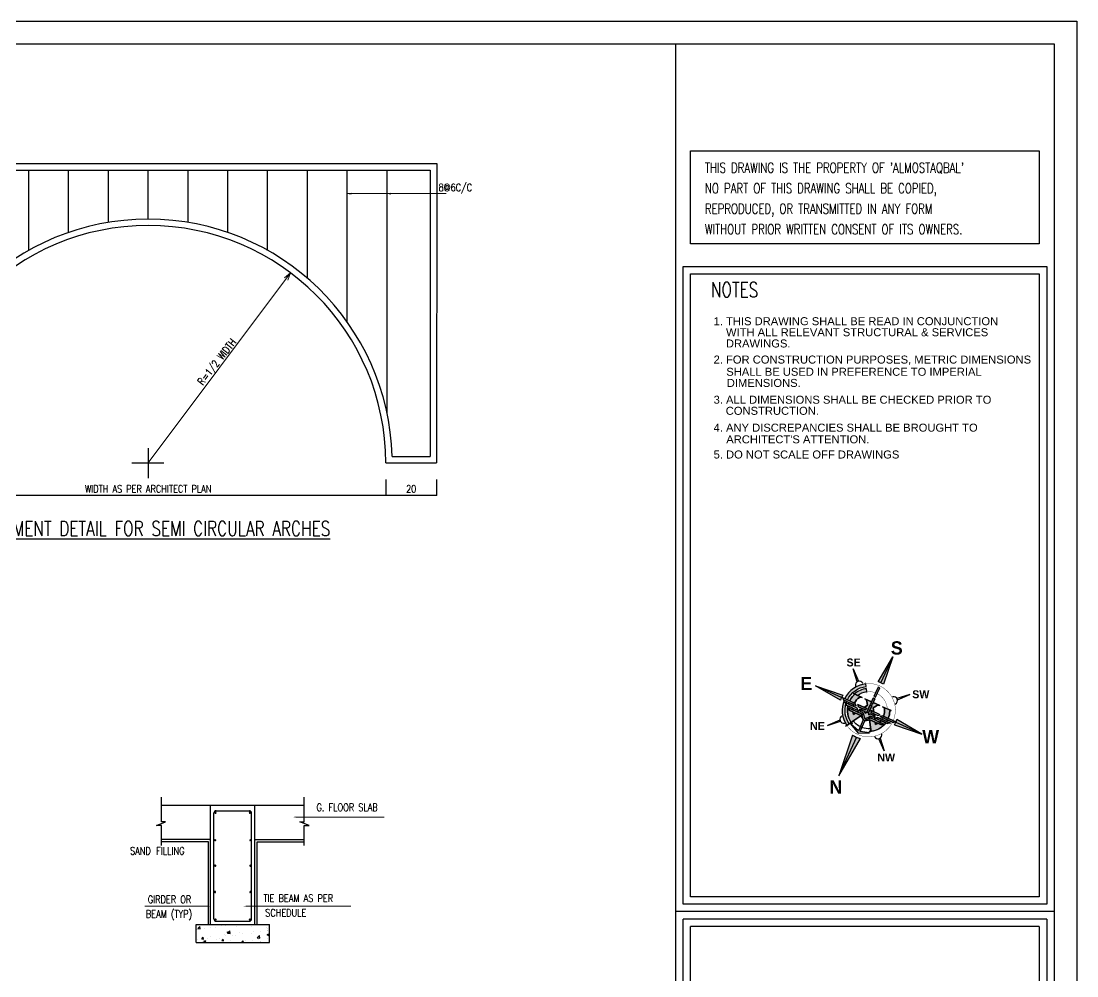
# Model space of a CAD drawing. Header units: metres. Extents: x 503482 to 1007323, y 2781056 to 5562345.
# Drawn here: x 503562.06 to 503580.23, y 2781096.44 to 2781112.87 of the extents above; entities that cross this region are included whole.
import ezdxf
from ezdxf.enums import TextEntityAlignment as Align

# ---------------------------------------------------------------- set-up
doc = ezdxf.new("R2010")
doc.units = ezdxf.units.M
doc.header["$LTSCALE"] = 10
doc.header["$MEASUREMENT"] = 0
doc.header["$PDMODE"] = 3
doc.linetypes.add('HIDDEN', pattern=[0.375, 0.25, -0.125])
doc.layers.get('0').update_dxf_attribs({"linetype": 'CONTINUOUS'})
doc.layers.get('DEFPOINTS').update_dxf_attribs({"linetype": 'CONTINUOUS'})
for name, color, linetype, lineweight in [('01_WALLS', 7, 'CONTINUOUS', 25), ('TEXT', 254, 'CONTINUOUS', 13), ('WALL', 7, 'CONTINUOUS', 30)]:
    doc.layers.add(name, color=color, linetype=linetype, lineweight=lineweight)
for name, color, linetype in [('M.TITLE BLOCK', 7, 'CONTINUOUS'), ('NEW', 4, 'CONTINUOUS'), ('steel', 6, 'CONTINUOUS'), ('WALL1', 4, 'CONTINUOUS')]:
    doc.layers.add(name, color=color, linetype=linetype)
doc.styles.add('4', font='romab___.ttf')
doc.styles.add('MIC', font='romant.shx', dxfattribs={"width": 0.75})
doc.styles.add('ROMANS', font='ROMANS.SHX', dxfattribs={"width": 0.8, "height": 0.25})
doc.styles.add('ROMANT', font='ROMANT.SHX', dxfattribs={"width": 0.85})
doc.styles.add('SANSSERIFBOLD', font='sanss___.ttf', dxfattribs={"height": 18})
doc.styles.get("Standard").update_dxf_attribs({"font": 'txt.shx', "height": 8})

# ---------------------------------------------------------------- blocks, each defined once
blk = doc.blocks.new('eee')
at = {"color": 1}
for p, q in [((-697.544, -186.762), (-697.544, -187.337)), ((-697.857, -187.047), (-697.246, -187.047)), ((-696.618, -195.966), (-696.618, -195.966)), ((-696.599, -195.971), (-696.599, -195.971)), ((-696.596, -195.952), (-696.555, -195.909)), ((-696.596, -195.952), (-696.549, -195.959)), ((-696.549, -195.959), (-696.555, -195.909)), ((-696.479, -195.881), (-696.479, -195.881)), ((-696.466, -195.953), (-696.466, -195.953)), ((-696.43, -195.88), (-696.43, -195.88)), ((-696.349, -195.932), (-696.349, -195.932)), ((-696.264, -195.927), (-696.264, -195.927)), ((-696.145, -195.892), (-696.145, -195.892)), ((-696.072, -195.892), (-696.072, -195.892)), ((-695.928, -195.882), (-695.928, -195.882)), ((-695.861, -195.904), (-695.861, -195.904)), ((-695.577, -195.916), (-695.577, -195.916)), ((-695.293, -195.928), (-695.293, -195.928)), ((-695.26, -195.958), (-695.26, -195.958)), ((-696.624, -196.143), (-696.624, -196.143)), ((-696.606, -196.163), (-696.606, -196.163)), ((-696.533, -196.152), (-696.533, -196.152)), ((-696.522, -196.148), (-696.496, -196.118)), ((-696.522, -196.148), (-696.49, -196.151)), ((-696.49, -196.151), (-696.496, -196.118)), ((-696.404, -196.137), (-696.404, -196.137)), ((-696.355, -196.109), (-696.355, -196.109)), ((-696.249, -196.164), (-696.249, -196.164)), ((-696.191, -196.146), (-696.191, -196.146)), ((-696.14, -196.182), (-696.114, -196.151)), ((-696.108, -196.185), (-696.114, -196.151)), ((-696.079, -196.069), (-696.079, -196.069)), ((-696.068, -196.092), (-696.068, -196.092)), ((-696.033, -196.021), (-695.996, -196.007)), ((-696.033, -196.021), (-696.007, -196.039)), ((-696.028, -196.04), (-695.987, -195.997)), ((-696.028, -196.04), (-695.981, -196.047)), ((-696.007, -196.039), (-695.996, -196.007)), ((-695.981, -196.047), (-695.987, -195.997)), ((-695.965, -196.176), (-695.965, -196.176)), ((-695.934, -196.075), (-695.934, -196.075)), ((-695.88, -196.093), (-695.88, -196.093)), ((-695.805, -196.032), (-695.805, -196.032)), ((-695.733, -196.048), (-695.733, -196.048)), ((-695.57, -196.039), (-695.57, -196.039)), ((-695.543, -196.175), (-695.543, -196.175)), ((-695.536, -195.998), (-695.536, -195.998)), ((-695.46, -196.128), (-695.418, -196.085)), ((-695.46, -196.128), (-695.412, -196.135)), ((-695.442, -196.156), (-695.442, -196.156)), ((-695.412, -196.135), (-695.418, -196.085)), ((-695.396, -196.004), (-695.396, -196.004)), ((-695.268, -196.064), (-695.231, -196.049)), ((-695.268, -196.064), (-695.241, -196.082)), ((-695.266, -196.135), (-695.266, -196.135)), ((-695.263, -195.987), (-695.263, -195.987)), ((-695.259, -195.986), (-695.259, -195.986)), ((-695.241, -196.082), (-695.231, -196.049)), ((-696.501, -196.199), (-696.501, -196.199)), ((-696.481, -196.193), (-696.443, -196.179)), ((-696.481, -196.193), (-696.454, -196.211)), ((-696.454, -196.211), (-696.443, -196.179)), ((-696.14, -196.182), (-696.108, -196.185)), ((-695.812, -196.209), (-695.812, -196.209)), ((-695.758, -196.215), (-695.732, -196.185)), ((-695.758, -196.215), (-695.726, -196.218)), ((-695.753, -196.21), (-695.753, -196.21)), ((-695.726, -196.218), (-695.732, -196.185)), ((-695.681, -196.188), (-695.681, -196.188)), ((-695.537, -196.214), (-695.537, -196.214)), ((-695.403, -196.197), (-695.403, -196.197)), ((-695.396, -196.2), (-695.396, -196.2)), ((-695.352, -196.22), (-695.35, -196.218)), ((-695.349, -196.22), (-695.35, -196.218))]:
    blk.add_line(p, q, dxfattribs=at)
at = {"color": 1, "linetype": 'ByBlock'}
for p, q in [((-693.004, -187.365), (-693.004, -187.671)), ((-693.004, -187.365), (-693.004, -187.671)), ((-692.031, -187.365), (-692.031, -187.671)), ((-702.08, -187.666), (-693.009, -187.666)), ((-692.999, -187.666), (-692.036, -187.666))]:
    blk.add_line(p, q, dxfattribs=at)
at = {"color": 0, "linetype": 'ByBlock'}
for p, q in [((-693.007, -187.668), (-693.002, -187.664)), ((-693.002, -187.664), (-693.007, -187.668)), ((-692.033, -187.668), (-692.028, -187.664))]:
    blk.add_line(p, q, dxfattribs=at)
at = {"layer": 'DEFPOINTS', "color": 0, "linetype": 'ByBlock'}
for p in [(-693.004, -187.36), (-693.004, -187.36), (-692.031, -187.36), (-693.004, -187.666), (-692.031, -187.666)]:
    blk.add_point(p, dxfattribs=at)
at = {"layer": 'steel'}
for p, q in [((-696.288, -195.768), (-696.288, -193.741)), ((-696.245, -193.698), (-695.611, -193.698)), ((-695.569, -195.768), (-695.569, -193.741)), ((-696.245, -195.81), (-695.611, -195.81))]:
    blk.add_line(p, q, dxfattribs=at)
for centre, start, end in [((-696.245, -193.741), 89.999, 179.999), ((-695.611, -193.741), 359.999, 89.999), ((-696.245, -195.768), 179.999, 269.999), ((-695.611, -195.768), 269.999, 359.999)]:
    blk.add_arc(centre, 0.0426, start, end, dxfattribs=at)
at = {"layer": 'steel', "linetype": 'Continuous'}
for centre, start, end in [((-696.259, -193.735), 359.999, 179.999), ((-696.259, -193.735), 179.999, 359.999), ((-695.601, -193.735), 359.999, 179.999), ((-695.601, -193.735), 179.999, 359.999), ((-696.264, -194.26), 359.999, 179.999), ((-696.264, -194.26), 179.999, 359.999), ((-695.59, -194.26), 359.999, 179.999), ((-695.59, -194.26), 179.999, 359.999), ((-696.264, -194.745), 359.999, 179.999), ((-696.264, -194.745), 179.999, 359.999), ((-695.59, -194.745), 359.999, 179.999), ((-695.59, -194.745), 179.999, 359.999), ((-696.269, -195.253), 359.999, 179.999), ((-696.269, -195.253), 179.999, 359.999), ((-695.59, -195.253), 359.999, 179.999), ((-695.59, -195.253), 179.999, 359.999), ((-696.259, -195.777), 359.999, 179.999), ((-695.601, -195.778), 359.999, 179.999), ((-696.259, -195.777), 179.999, 359.999), ((-695.601, -195.778), 179.999, 359.999)]:
    blk.add_arc(centre, 0.0117, start, end, dxfattribs=at)
at = {"layer": 'TEXT', "color": 1}
for p, q in [((-693.74, -181.896), (-693.667, -181.887)), ((-693.74, -181.896), (-693.667, -181.905)), ((-693.74, -181.896), (-691.847, -181.896)), ((-692.98, -181.896), (-692.906, -181.887)), ((-692.98, -181.896), (-692.906, -181.905)), ((-697.544, -187.047), (-694.822, -183.414)), ((-694.822, -183.414), (-694.938, -183.507)), ((-694.822, -183.414), (-694.878, -183.553)), ((-694.712, -193.819), (-693.035, -193.819)), ((-696.417, -195.523), (-697.611, -195.523)), ((-695.656, -195.523), (-693.674, -195.523))]:
    blk.add_line(p, q, dxfattribs=at)
at = {"layer": 'TEXT'}
for points in [[(-694.712, -193.808), (-694.712, -193.83), (-694.776, -193.819)], [(-696.417, -195.512), (-696.417, -195.533), (-696.353, -195.523)], [(-695.656, -195.512), (-695.656, -195.533), (-695.72, -195.523)]]:
    blk.add_solid(points, dxfattribs=at)
at = {"layer": 'WALL', "color": 2}
for p, q in [((-703.058, -181.324), (-692.03, -181.324)), ((-692.03, -181.324), (-692.031, -187.048)), ((-693.004, -187.047), (-692.031, -187.048)), ((-697.292, -193.912), (-697.292, -193.437)), ((-694.565, -193.912), (-694.565, -193.437)), ((-697.292, -193.589), (-694.565, -193.589)), ((-696.352, -193.589), (-695.505, -193.589)), ((-696.352, -195.874), (-696.352, -193.589)), ((-695.505, -195.874), (-695.505, -193.589)), ((-697.388, -193.981), (-697.213, -193.912)), ((-697.213, -193.912), (-697.292, -193.912)), ((-694.644, -193.912), (-694.565, -193.912)), ((-694.469, -193.981), (-694.644, -193.912)), ((-697.292, -193.981), (-697.388, -193.981)), ((-697.292, -194.364), (-697.292, -193.981)), ((-694.565, -194.364), (-694.565, -193.981)), ((-694.565, -193.981), (-694.469, -193.981)), ((-696.352, -194.25), (-697.292, -194.25)), ((-695.505, -194.25), (-694.565, -194.25)), ((-696.629, -196.22), (-696.629, -195.874)), ((-696.629, -195.874), (-695.228, -195.874)), ((-695.228, -196.22), (-695.228, -195.874)), ((-696.629, -196.22), (-695.228, -196.22))]:
    blk.add_line(p, q, dxfattribs=at)
at = {"layer": 'WALL'}
for p, q in [((-702.937, -181.446), (-692.152, -181.446)), ((-699.827, -182.982), (-699.827, -181.446)), ((-699.066, -182.641), (-699.066, -181.446)), ((-698.305, -182.448), (-698.305, -181.446)), ((-697.544, -182.386), (-697.544, -181.446)), ((-696.784, -182.448), (-696.784, -181.446)), ((-696.023, -182.641), (-696.023, -181.446)), ((-695.262, -182.983), (-695.262, -181.446)), ((-694.501, -183.516), (-694.501, -181.446)), ((-693.74, -184.353), (-693.74, -181.446)), ((-692.98, -186.101), (-692.98, -181.446)), ((-692.152, -181.446), (-692.152, -186.926)), ((-692.884, -186.926), (-692.152, -186.926))]:
    blk.add_line(p, q, dxfattribs=at)
at = {"layer": 'WALL', "linetype": 'HIDDEN'}
for p, q in [((-696.394, -194.292), (-697.292, -194.292)), ((-696.394, -195.874), (-696.394, -194.292)), ((-695.462, -194.292), (-694.565, -194.292)), ((-695.462, -195.874), (-695.462, -194.292))]:
    blk.add_line(p, q, dxfattribs=at)
at = {"layer": 'WALL'}
blk.add_arc((-697.544, -187.047), 4.662, 1.4952, 178.5028, dxfattribs=at)
at = {"layer": 'WALL', "color": 2}
blk.add_arc((-697.544, -187.047), 4.54, 359.999, 179.999, dxfattribs=at)
at = {"color": 4, "linetype": 'ByBlock', "style": 'ROMANS', "width": 0.8}
for s, height, p in [('WIDTH AS PER ARCHITECT PLAN', 0.14265, (-697.544, -187.544)), ('20', 0.1426, (-692.517, -187.544))]:
    blk.add_text(s, height=height, rotation=359.999, dxfattribs=at).set_placement(p, align=Align.MIDDLE_CENTER)
at = {"layer": 'NEW', "style": 'ROMANT', "width": 0.75}
blk.add_text('%%UTYPICAL REINFORCEMENT DETAIL FOR SEMI CIRCULAR ARCHES', height=0.2853, rotation=359.999, dxfattribs=at).set_placement((-702.941, -188.443))
at = {"layer": 'TEXT', "color": 4, "style": 'ROMANS', "width": 0.8}
for s, height, rotation, p in [('8@6C/C', 0.1426, 359.999, (-691.994, -181.778)), ('R=1/2 WIDTH', 0.14265, 51.999, (-696.558, -185.529)), ('G. FLOOR SLAB', 0.14265, 359.999, (-694.327, -193.633)), ('GIRDER OR', 0.1426, 359.999, (-697.553, -195.393)), ('TIE BEAM AS PER', 0.14265, 359.999, (-695.341, -195.371)), ('BEAM (TYP)', 0.1426, 359.999, (-697.59, -195.672)), ('SCHEDULE', 0.1426, 359.999, (-695.308, -195.65))]:
    blk.add_text(s, height=height, rotation=rotation, dxfattribs=at).set_placement(p, align=Align.MIDDLE_LEFT)
at = {"layer": 'TEXT', "width": 0.8}
blk.add_text('SAND FILLING', height=0.14265, rotation=359.999, dxfattribs=at).set_placement((-697.892, -194.467), align=Align.MIDDLE_LEFT)
blk = doc.blocks.new('hhjhj')
at = {"layer": '01_WALLS'}
h = blk.add_hatch(color=153, dxfattribs=at)
h.set_gradient(color1=(92, 145, 230), color2=(37, 105, 177), tint=1)
h.paths.add_polyline_path([(14567.7, 3871), (14567.7, 3864.5, -0.023761), (14570.3, 3864.5), (14570.3, 3871), (14584.9, 3866.7), (14569.2, 3874.6), (14554.1, 3867)])
h.paths.add_polyline_path([(14542.8, 3849.1, -0.262066), (14539, 3846.5), (14561.8, 3846.4), (14567.7, 3853), (14567.7, 3853.5), (14561.5, 3849.1)])
h.paths.add_polyline_path([(14552.4, 3841.2), (14555.2, 3843.8), (14535.7, 3843.8, -0.286116), (14531.5, 3841.2)])
h.paths.add_polyline_path([(14546.8, 3836), (14549.6, 3838.6), (14528.4, 3838.6, -0.286116), (14524.2, 3836)])
h.paths.add_polyline_path([(14565.4, 3836, -0.124615), (14564.5, 3838.6), (14553.4, 3838.6), (14550.7, 3836)])
h.paths.add_polyline_path([(14572, 3843.1, -0.101071), (14573.2, 3841.2), (14581.8, 3841.2), (14579, 3843.8), (14575.2, 3843.8), (14569, 3850.9), (14562.8, 3843.8), (14559, 3843.8), (14556.2, 3841.2), (14564.8, 3841.2, -0.102127), (14566.1, 3843.1), (14567.7, 3840.6), (14567.7, 3829.1), (14570.3, 3829.1), (14570.3, 3840.6)])
h.paths.add_polyline_path([(14573.6, 3838.6, -0.124615), (14572.6, 3836), (14587.3, 3836), (14584.6, 3838.6)])
h.paths.add_polyline_path([(14606.5, 3841.2, -0.286116), (14602.3, 3843.8), (14582.8, 3843.8), (14585.6, 3841.2)])
h.paths.add_polyline_path([(14613.8, 3836, -0.286116), (14609.6, 3838.6), (14588.4, 3838.6), (14591.2, 3836)])
h.paths.add_polyline_path([(14570.3, 3826.5), (14567.7, 3826.5), (14567.7, 3817.9), (14570.3, 3817.9)])
h.paths.add_polyline_path([(14567.7, 3800.3), (14570.3, 3800.3), (14570.3, 3809.4), (14570.3, 3815.2), (14567.7, 3815.2)])
h = blk.add_hatch(color=153, dxfattribs=at)
h.set_gradient(color1=(92, 145, 230), color2=(37, 105, 177), tint=1)
h.paths.add_polyline_path([(14567.7, 3871), (14567.7, 3864.5, -0.023761), (14570.3, 3864.5), (14570.3, 3871), (14584.9, 3866.7), (14569.2, 3874.6), (14554.1, 3867)])
h.paths.add_polyline_path([(14542.8, 3849.1, -0.262066), (14539, 3846.5), (14561.8, 3846.4), (14567.7, 3853), (14567.7, 3853.5), (14561.5, 3849.1)])
h.paths.add_polyline_path([(14552.4, 3841.2), (14555.2, 3843.8), (14535.7, 3843.8, -0.286116), (14531.5, 3841.2)])
h.paths.add_polyline_path([(14546.8, 3836), (14549.6, 3838.6), (14528.4, 3838.6, -0.286116), (14524.2, 3836)])
h.paths.add_polyline_path([(14565.4, 3836, -0.124615), (14564.5, 3838.6), (14553.4, 3838.6), (14550.7, 3836)])
h.paths.add_polyline_path([(14572, 3843.1, -0.101071), (14573.2, 3841.2), (14581.8, 3841.2), (14579, 3843.8), (14575.2, 3843.8), (14569, 3850.9), (14562.8, 3843.8), (14559, 3843.8), (14556.2, 3841.2), (14564.8, 3841.2, -0.102127), (14566.1, 3843.1), (14567.7, 3840.6), (14567.7, 3829.1), (14570.3, 3829.1), (14570.3, 3840.6)])
h.paths.add_polyline_path([(14573.6, 3838.6, -0.124615), (14572.6, 3836), (14587.3, 3836), (14584.6, 3838.6)])
h.paths.add_polyline_path([(14606.5, 3841.2, -0.286116), (14602.3, 3843.8), (14582.8, 3843.8), (14585.6, 3841.2)])
h.paths.add_polyline_path([(14613.8, 3836, -0.286116), (14609.6, 3838.6), (14588.4, 3838.6), (14591.2, 3836)])
h.paths.add_polyline_path([(14570.3, 3826.5), (14567.7, 3826.5), (14567.7, 3817.9), (14570.3, 3817.9)])
h.paths.add_polyline_path([(14567.7, 3800.3), (14570.3, 3800.3), (14570.3, 3809.4), (14570.3, 3815.2), (14567.7, 3815.2)])
h = blk.add_hatch(color=51, dxfattribs=at)
h.set_gradient(color1=(244, 242, 128), color2=(233, 230, 63), tint=1)
h.paths.add_polyline_path([(14587, 3852.2, -0.041979), (14589.3, 3849.1), (14595.2, 3849.1, 0.259096), (14599, 3846.5, 0.204681), (14582.8, 3865.5, -0.442697), (14583.9, 3861.5), (14576, 3849.4), (14576.5, 3849.1), (14585.1, 3849.1)])
h.paths.add_polyline_path([(14599.7, 3843.8, 0.021326), (14599, 3846.4), (14590.6, 3846.4, -0.030454), (14591.6, 3843.8)])
h.paths.add_polyline_path([(14600.4, 3838.6, 0.020699), (14600.1, 3841.2), (14592.2, 3841.2, -0.02878), (14592.5, 3838.6)])
h.paths.add_polyline_path([(14600.4, 3836), (14592.5, 3836, -0.122048), (14589.3, 3825.4, -0.198912), (14585.6, 3823.9), (14599.8, 3823.9, -0.577302), (14598.4, 3825.9, 0.08143)])
h.paths.add_polyline_path([(14581.2, 3823.9, -0.256233), (14576.8, 3826.3), (14573.7, 3831.2), (14576.7, 3836), (14572.6, 3836, 0.124615), (14573.6, 3838.6), (14578.4, 3838.6), (14580, 3841.2), (14573.2, 3841.2, 0.101071), (14572, 3843.1), (14570.3, 3840.6), (14570.3, 3829.1), (14567.7, 3829.1), (14567.7, 3840.6), (14566.1, 3843.1, 0.102127), (14564.8, 3841.2), (14558, 3841.2), (14559.6, 3838.6), (14564.5, 3838.6, 0.124615), (14565.4, 3836), (14561.3, 3836), (14564.3, 3831.2), (14561.2, 3826.3, -0.256233), (14556.8, 3823.9), (14567.7, 3823.9), (14567.7, 3826.5), (14570.3, 3826.5), (14570.3, 3823.9)])
h.paths.add_polyline_path([(14576.2, 3846.4), (14575, 3847.8), (14573.6, 3845.6), (14575.2, 3843.8), (14579, 3843.8), (14580.7, 3842.2), (14583.4, 3846.4)])
h.paths.add_polyline_path([(14551, 3852.2), (14553, 3849.1), (14561.5, 3849.1), (14562, 3849.4), (14554.3, 3861.6, -0.449697), (14555.4, 3865.3, 0.211021), (14539, 3846.5, 0.262066), (14542.8, 3849.1), (14548.7, 3849.1, -0.041897)])
h.paths.add_polyline_path([(14546.4, 3843.8, -0.030549), (14547.4, 3846.5), (14539, 3846.5, 0.022049), (14538.3, 3843.8)])
h.paths.add_polyline_path([(14537.8, 3841.2, 0.021253), (14537.6, 3838.6), (14545.5, 3838.6, -0.02874), (14545.8, 3841.2)])
h.paths.add_polyline_path([(14545.5, 3836), (14537.6, 3836, 0.085165), (14539.8, 3825.7, -0.447729), (14538.4, 3823.9), (14552.4, 3823.9, -0.198912), (14548.7, 3825.4, -0.121853)])
h.paths.add_polyline_path([(14554.6, 3846.4), (14557.3, 3842.2), (14559, 3843.8), (14562.8, 3843.8), (14564.4, 3845.7), (14563, 3847.9), (14561.8, 3846.4)])
h = blk.add_hatch(color=153, dxfattribs=at)
h.set_gradient(color1=(92, 145, 230), color2=(37, 105, 177), tint=1)
h.paths.add_polyline_path([(14576.5, 3849.1), (14576, 3849.4), (14570.3, 3853.5), (14570.3, 3864.5, 0.023761), (14567.7, 3864.5), (14567.7, 3853), (14569, 3854.5), (14576.2, 3846.4), (14583.4, 3846.4), (14599, 3846.4, 0.000195), (14599, 3846.5, -0.259096), (14595.2, 3849.1), (14589.3, 3849.1)])
h = blk.add_hatch(color=153, dxfattribs=at)
h.set_gradient(color1=(92, 145, 230), color2=(37, 105, 177), tint=1)
h.paths.add_polyline_path([(14576.5, 3849.1), (14576, 3849.4), (14570.3, 3853.5), (14570.3, 3864.5, 0.023761), (14567.7, 3864.5), (14567.7, 3853), (14569, 3854.5), (14576.2, 3846.4), (14583.4, 3846.4), (14599, 3846.4, 0.000195), (14599, 3846.5, -0.259096), (14595.2, 3849.1), (14589.3, 3849.1)])
h = blk.add_hatch(color=153, dxfattribs=at)
h.set_gradient(color1=(92, 145, 230), color2=(37, 105, 177), tint=1)
h.paths.add_polyline_path([(14603.7, 3842.1, 0.158286), (14606.5, 3841.2), (14603.9, 3841.2, -0.018728), (14604.1, 3838.6), (14608.3, 3838.6, 0.254419), (14589, 3870.8), (14586.9, 3867.2, -0.226556)])
h.paths.add_polyline_path([(14586.9, 3806.7), (14589, 3803.1, 0.258202), (14608.3, 3836), (14604.1, 3836, -0.257526)])
h.paths.add_polyline_path([(14598.2, 3823.9), (14593.3, 3823.9, -0.119249), (14583, 3813.2), (14585.2, 3809.4, 0.155133)])
at = {"layer": '01_WALLS', "color": 2}
blk.add_line((14570.3, 3840.6), (14567.7, 3840.6), dxfattribs=at)
at = {"layer": '01_WALLS', "color": 253, "const_width": 0.5}
for points in [[(14590.3, 3873, -0.395207), (14587.1, 3872.1, 0.387736), (14535.7, 3858.2, 0.132388), (14529.5, 3838.6), (14537.6, 3838.6, -0.021253), (14537.8, 3841.2), (14531.5, 3841.2, 0.286116), (14535.7, 3843.8), (14538.3, 3843.8, -0.234593), (14555.4, 3865.4, 0.455538), (14554.3, 3861.6), (14554.8, 3860.8, -0.03708), (14558.4, 3862.4, -0.087276), (14567.7, 3864.5), (14567.7, 3871), (14554.1, 3867), (14569.2, 3874.6), (14584.9, 3866.7), (14570.3, 3871), (14570.3, 3864.5, -0.095661), (14580.5, 3862.1, -0.429692), (14581.6, 3858.3), (14584.3, 3862.9, 0.297133), (14582.7, 3865.5, -0.0213), (14585.1, 3864.2)], [(14547.3, 3819.9, -0.045891), (14544.5, 3823.9), (14538.4, 3823.9, 0.447729), (14539.8, 3825.7, -0.085165), (14537.6, 3836), (14529.5, 3836, 0.262554), (14549.4, 3802.7, 0.253777), (14587.1, 3801.9, -0.396007), (14590.3, 3801), (14581.7, 3815.4, -0.340554), (14581.3, 3812.4, -0.105876), (14570.3, 3809.4), (14570.3, 3800.3), (14567.7, 3800.3), (14567.7, 3809.4, -0.220839)]]:
    blk.add_lwpolyline(points, format="xyb", close=True, dxfattribs=at)
at = {"layer": '01_WALLS', "color": 4}
for points in [[(14538.3, 3843.8, -0.23416), (14555.4, 3865.3, 0.449697), (14554.3, 3861.6), (14562, 3849.4)], [(14576, 3849.4), (14583.9, 3861.5, 0.442697), (14582.8, 3865.5)], [(14582.8, 3865.5, -0.204681), (14599, 3846.5, -0.204681)], [(14589, 3870.8), (14586.9, 3867.2, -0.226556), (14603.7, 3842.1, -0.226556)], [(14608.3, 3838.6, 0.254419), (14589, 3870.8)], [(14553, 3849.1), (14551, 3852.2, 0.041897), (14548.7, 3849.1)], [(14589.3, 3849.1, 0.041979), (14587, 3852.2), (14585.1, 3849.1)], [(14537.6, 3838.6, -0.021253), (14537.8, 3841.2)], [(14545.5, 3836, 0.121853), (14548.7, 3825.4, 0.198912), (14552.4, 3823.9), (14538.4, 3823.9, 0.447729), (14539.8, 3825.7, -0.085165), (14537.6, 3836)], [(14545.8, 3841.2, 0.02874), (14545.5, 3838.6, 0.02874)], [(14547.4, 3846.5, 0.030549), (14546.4, 3843.8, 0.030549)], [(14576.7, 3836), (14573.7, 3831.2), (14576.8, 3826.3, 0.256233), (14581.2, 3823.9), (14570.3, 3823.9), (14570.3, 3826.5), (14567.7, 3826.5), (14567.7, 3823.9), (14556.8, 3823.9, 0.256233), (14561.2, 3826.3), (14564.3, 3831.2), (14561.3, 3836)], [(14600.4, 3836, -0.083144), (14598.3, 3825.7, 0.473477), (14599.6, 3823.9), (14585.6, 3823.9, 0.198912), (14589.3, 3825.4, 0.122048), (14592.5, 3836)], [(14604.1, 3836, -0.257526), (14586.9, 3806.7), (14589, 3803.1, 0.258202), (14608.3, 3836)], [(14591.6, 3843.8, 0.030454), (14590.6, 3846.4)], [(14592.5, 3838.6, 0.02878), (14592.2, 3841.2)], [(14599, 3846.4, -0.021326), (14599.7, 3843.8)], [(14600.1, 3841.2, -0.020699), (14600.4, 3838.6, -0.020699)], [(14603.9, 3841.2, -0.018728), (14604.1, 3838.6, -0.018728)], [(14598.2, 3823.9), (14593.3, 3823.9, -0.119249), (14583, 3813.2), (14585.2, 3809.4, 0.155133), (14598.2, 3823.9, 1.018988)]]:
    blk.add_lwpolyline(points, format="xyb", dxfattribs=at)
at = {"layer": '01_WALLS', "color": 144}
for points in [[(14584.9, 3866.7), (14569.2, 3874.6), (14554.1, 3867), (14567.7, 3871), (14567.7, 3853.5), (14561.5, 3849.1), (14542.8, 3849.1, -0.262066), (14539, 3846.5), (14561.8, 3846.4), (14569, 3854.5), (14576.2, 3846.4), (14599.5, 3846.4, -0.286116), (14595.2, 3849.1), (14576.5, 3849.1), (14570.3, 3853.5), (14570.3, 3871), (14584.9, 3866.7)], [(14584.9, 3866.7), (14569.2, 3874.6), (14554.1, 3867), (14567.7, 3871), (14567.7, 3853.5), (14561.5, 3849.1), (14542.8, 3849.1, -0.262066), (14539, 3846.5), (14561.8, 3846.4), (14569, 3854.5), (14576.2, 3846.4), (14599.5, 3846.4, -0.286116), (14595.2, 3849.1), (14576.5, 3849.1), (14570.3, 3853.5), (14570.3, 3871), (14584.9, 3866.7)], [(14581.8, 3841.2), (14579, 3843.8), (14575.2, 3843.8), (14569, 3850.9), (14562.8, 3843.8), (14559, 3843.8), (14556.2, 3841.2), (14564.8, 3841.2, -0.102127), (14566.1, 3843.1), (14567.7, 3840.6), (14567.7, 3829.1), (14570.3, 3829.1), (14570.3, 3840.6), (14572, 3843.1, -0.101071), (14573.2, 3841.2), (14581.8, 3841.2)], [(14581.8, 3841.2), (14579, 3843.8), (14575.2, 3843.8), (14569, 3850.9), (14562.8, 3843.8), (14559, 3843.8), (14556.2, 3841.2), (14564.8, 3841.2, -0.102127), (14566.1, 3843.1), (14567.7, 3840.6), (14567.7, 3829.1), (14570.3, 3829.1), (14570.3, 3840.6), (14572, 3843.1, -0.101071), (14573.2, 3841.2), (14581.8, 3841.2)], [(14549.6, 3838.6), (14546.8, 3836), (14524.2, 3836, 0.286116), (14528.4, 3838.6, 1.604486), (14528.4, 3838.6), (14549.6, 3838.6)], [(14549.6, 3838.6), (14546.8, 3836), (14524.2, 3836, 0.286116), (14528.4, 3838.6, 1.604486), (14528.4, 3838.6), (14549.6, 3838.6)], [(14535.7, 3843.8), (14555.2, 3843.8), (14552.4, 3841.2), (14531.5, 3841.2, 0.286116), (14535.7, 3843.8, -0.286116)], [(14535.7, 3843.8), (14555.2, 3843.8), (14552.4, 3841.2), (14531.5, 3841.2, 0.286116), (14535.7, 3843.8, -0.286116)], [(14564.5, 3838.6), (14553.4, 3838.6), (14550.7, 3836), (14565.4, 3836, -0.124615), (14564.5, 3838.6, 1.780028)], [(14564.5, 3838.6), (14553.4, 3838.6), (14550.7, 3836), (14565.4, 3836, -0.124615), (14564.5, 3838.6, 1.780028)], [(14573.6, 3838.6), (14584.6, 3838.6), (14587.3, 3836), (14572.6, 3836, 0.124615), (14573.6, 3838.6, -1.780028)], [(14573.6, 3838.6), (14584.6, 3838.6), (14587.3, 3836), (14572.6, 3836, 0.124615), (14573.6, 3838.6, -1.780028)], [(14602.3, 3843.8), (14582.8, 3843.8), (14585.6, 3841.2), (14606.5, 3841.2, -0.286116), (14602.3, 3843.8, 0.286116)], [(14602.3, 3843.8), (14582.8, 3843.8), (14585.6, 3841.2), (14606.5, 3841.2, -0.286116), (14602.3, 3843.8, 0.286116)], [(14588.4, 3838.6), (14591.2, 3836), (14613.8, 3836, -0.286116), (14609.6, 3838.6, -1.604486), (14609.6, 3838.6), (14588.4, 3838.6)], [(14588.4, 3838.6), (14591.2, 3836), (14613.8, 3836, -0.286116), (14609.6, 3838.6, -1.604486), (14609.6, 3838.6), (14588.4, 3838.6)]]:
    blk.add_lwpolyline(points, format="xyb", dxfattribs=at)
at = {"layer": '01_WALLS', "color": 2}
for points in [[(14554.3, 3861.6, -0.449697), (14555.4, 3865.3, 0.211021), (14539, 3846.5, 0.262066), (14542.8, 3849.1), (14548.7, 3849.1, -0.041897), (14551, 3852.2), (14553, 3849.1), (14561.5, 3849.1), (14562, 3849.4)], [(14569, 3854.5), (14576.2, 3846.4), (14599, 3846.4, 0.000195), (14599, 3846.5, -0.259096), (14595.2, 3849.1), (14576.5, 3849.1), (14570.3, 3853.5), (14570.3, 3864.5, 0.023761), (14567.7, 3864.5), (14567.7, 3853.5), (14561.5, 3849.1), (14542.8, 3849.1, -0.262066), (14539, 3846.5), (14561.8, 3846.4)], [(14595.2, 3849.1), (14589.3, 3849.1), (14576.5, 3849.1), (14576, 3849.4), (14570.3, 3853.5), (14570.3, 3864.5, 0.023761), (14567.7, 3864.5), (14567.7, 3853.5), (14561.5, 3849.1), (14553, 3849.1), (14542.8, 3849.1, -0.262066), (14539, 3846.5), (14547.4, 3846.5), (14561.8, 3846.4), (14563, 3847.9), (14569, 3854.5), (14576.2, 3846.4), (14583.4, 3846.4), (14599, 3846.4, 0.000195), (14599, 3846.5, -0.259096)], [(14569, 3854.5), (14576.2, 3846.4), (14599, 3846.4, 0.000195), (14599, 3846.5, -0.259096), (14595.2, 3849.1), (14576.5, 3849.1), (14570.3, 3853.5), (14570.3, 3864.5, 0.023761), (14567.7, 3864.5), (14567.7, 3853.5), (14561.5, 3849.1), (14542.8, 3849.1, -0.262066), (14539, 3846.5), (14561.8, 3846.4)], [(14595.2, 3849.1), (14589.3, 3849.1), (14576.5, 3849.1), (14576, 3849.4), (14570.3, 3853.5), (14570.3, 3864.5, 0.023761), (14567.7, 3864.5), (14567.7, 3853.5), (14561.5, 3849.1), (14553, 3849.1), (14542.8, 3849.1, -0.262066), (14539, 3846.5), (14547.4, 3846.5), (14561.8, 3846.4), (14563, 3847.9), (14569, 3854.5), (14576.2, 3846.4), (14583.4, 3846.4), (14599, 3846.4, 0.000195), (14599, 3846.5, -0.259096)], [(14569.2, 3874.6), (14554.1, 3867), (14567.7, 3871), (14567.7, 3864.5, -0.023761), (14570.3, 3864.5), (14570.3, 3871), (14584.9, 3866.7)], [(14582.8, 3865.5, -0.447266), (14583.8, 3861.4), (14576, 3849.4), (14576.5, 3849.1), (14585.1, 3849.1), (14587, 3852.2, -0.041979), (14589.3, 3849.1), (14595.2, 3849.1, 0.259096), (14599, 3846.5, 0.204681)], [(14589, 3870.8), (14586.9, 3867.2, -0.226556), (14603.7, 3842.1, 0.158286), (14606.5, 3841.2), (14603.9, 3841.2, -0.018728), (14604.1, 3838.6), (14608.3, 3838.6, 0.254419)], [(14569, 3850.9), (14562.8, 3843.8), (14559, 3843.8), (14556.2, 3841.2), (14564.8, 3841.2, -0.102127), (14566.1, 3843.1), (14567.7, 3840.6), (14567.7, 3829.1), (14570.3, 3829.1), (14570.3, 3840.6), (14572, 3843.1, -0.101071), (14573.2, 3841.2), (14581.8, 3841.2), (14579, 3843.8), (14575.2, 3843.8)], [(14569, 3850.9), (14562.8, 3843.8), (14559, 3843.8), (14556.2, 3841.2), (14564.8, 3841.2, -0.102127), (14566.1, 3843.1), (14567.7, 3840.6), (14567.7, 3829.1), (14570.3, 3829.1), (14570.3, 3840.6), (14572, 3843.1, -0.101071), (14573.2, 3841.2), (14581.8, 3841.2), (14579, 3843.8), (14575.2, 3843.8)], [(14549.6, 3838.6), (14528.4, 3838.6, -0.286116), (14524.2, 3836), (14546.8, 3836)], [(14549.6, 3838.6), (14528.4, 3838.6, -0.286116), (14524.2, 3836), (14546.8, 3836)], [(14555.2, 3843.8), (14535.7, 3843.8, -0.286116), (14531.5, 3841.2), (14552.4, 3841.2)], [(14555.2, 3843.8), (14535.7, 3843.8, -0.286116), (14531.5, 3841.2), (14552.4, 3841.2)], [(14545.8, 3841.2), (14537.8, 3841.2, 0.021253), (14537.6, 3838.6), (14545.5, 3838.6, -0.02874)], [(14545.5, 3836), (14537.6, 3836, 0.085165), (14539.8, 3825.7, -0.447729), (14538.4, 3823.9), (14552.4, 3823.9, -0.198912), (14548.7, 3825.4, -0.121853)], [(14547.4, 3846.5), (14539, 3846.5, 0.022049), (14538.3, 3843.8), (14546.4, 3843.8, -0.030549)], [(14564.5, 3838.6), (14553.4, 3838.6), (14550.7, 3836), (14565.4, 3836, -0.124615)], [(14564.5, 3838.6), (14553.4, 3838.6), (14550.7, 3836), (14565.4, 3836, -0.124615)], [(14576.8, 3826.3), (14573.7, 3831.2), (14576.7, 3836), (14572.6, 3836, 0.124615), (14573.6, 3838.6), (14578.4, 3838.6), (14580, 3841.2), (14573.2, 3841.2, 0.101071), (14572, 3843.1), (14570.3, 3840.6), (14570.3, 3829.1), (14567.7, 3829.1), (14567.7, 3840.6), (14566.1, 3843.1, 0.102127), (14564.8, 3841.2), (14558, 3841.2), (14559.6, 3838.6), (14564.5, 3838.6, 0.124615), (14565.4, 3836), (14561.3, 3836), (14564.3, 3831.2), (14561.2, 3826.3, -0.256233), (14556.8, 3823.9), (14567.7, 3823.9), (14567.7, 3826.5), (14570.3, 3826.5), (14570.3, 3823.9), (14581.2, 3823.9, -0.256233)], [(14584.6, 3838.6), (14573.6, 3838.6, -0.124615), (14572.6, 3836), (14587.3, 3836)], [(14584.6, 3838.6), (14573.6, 3838.6, -0.124615), (14572.6, 3836), (14587.3, 3836)], [(14602.3, 3843.8), (14582.8, 3843.8), (14585.6, 3841.2), (14606.5, 3841.2, -0.286116)], [(14602.3, 3843.8), (14582.8, 3843.8), (14585.6, 3841.2), (14606.5, 3841.2, -0.286116)], [(14600.4, 3836), (14592.5, 3836, -0.122048), (14589.3, 3825.4, -0.198912), (14585.6, 3823.9), (14599.6, 3823.9, -0.473477), (14598.3, 3825.7, 0.083144)], [(14608.3, 3836), (14604.1, 3836, -0.257526), (14586.9, 3806.7), (14589, 3803.1, 0.258202)], [(14609.6, 3838.6), (14588.4, 3838.6), (14591.2, 3836), (14613.8, 3836, -0.286116)], [(14609.6, 3838.6), (14588.4, 3838.6), (14591.2, 3836), (14613.8, 3836, -0.286116)], [(14599, 3846.4), (14590.6, 3846.4, -0.030454), (14591.6, 3843.8), (14599.7, 3843.8, 0.021326)], [(14600.1, 3841.2), (14592.2, 3841.2, -0.02878), (14592.5, 3838.6), (14600.4, 3838.6, 0.020699)], [(14598.2, 3823.9), (14593.3, 3823.9, -0.119249), (14583, 3813.2), (14585.2, 3809.4, 0.155133)]]:
    blk.add_lwpolyline(points, format="xyb", close=True, dxfattribs=at)
at = {"layer": '01_WALLS', "color": 5}
blk.add_lwpolyline([(14554.8, 3860.8, -0.03708), (14558.4, 3862.4, -0.209155), (14580.5, 3862.1, -0.433515), (14581.6, 3858.3), (14584.3, 3862.9)], format="xyb", dxfattribs=at)
blk.add_lwpolyline([(14585.1, 3864.2), (14590.3, 3873)], dxfattribs=at)
at = {"layer": '01_WALLS', "color": 2}
for points in [[(14564.4, 3845.7), (14563, 3847.9), (14561.8, 3846.4), (14554.6, 3846.4), (14557.3, 3842.2), (14559, 3843.8), (14562.8, 3843.8)], [(14583.4, 3846.4), (14576.2, 3846.4), (14575, 3847.8), (14573.6, 3845.6), (14575.2, 3843.8), (14579, 3843.8), (14580.7, 3842.2)], [(14570.3, 3826.5), (14567.7, 3826.5), (14567.7, 3817.9), (14570.3, 3817.9)], [(14570.3, 3815.2), (14567.7, 3815.2), (14567.7, 3800.3), (14570.3, 3800.3), (14570.3, 3809.4)]]:
    blk.add_lwpolyline(points, close=True, dxfattribs=at)
at = {"layer": '01_WALLS', "color": 4}
for points in [[(14563, 3847.9), (14564.4, 3845.7)], [(14573.6, 3845.6), (14575, 3847.8)], [(14557.3, 3842.2), (14554.6, 3846.4)], [(14559.6, 3838.6), (14558, 3841.2)], [(14566.1, 3843.1), (14567.7, 3840.6), (14567.7, 3829.1), (14570.3, 3829.1), (14570.3, 3840.6), (14572, 3843.1)], [(14580, 3841.2), (14578.4, 3838.6)], [(14583.4, 3846.4), (14580.7, 3842.2)]]:
    blk.add_lwpolyline(points, dxfattribs=at)
at = {"layer": '01_WALLS', "color": 144}
for points in [[(14567.7, 3826.5), (14570.3, 3826.5), (14570.3, 3817.9), (14567.7, 3817.9)], [(14567.7, 3800.3), (14570.3, 3800.3), (14570.3, 3815.2), (14567.7, 3815.2)]]:
    blk.add_lwpolyline(points, close=True, dxfattribs=at)
blk = doc.blocks.new('*E138')
at = {"layer": '01_WALLS', "color": 4, "xscale": 0.9282553763920054, "yscale": 0.9282553763920054, "zscale": 0.9282553763920054, "rotation": 155.5923704037588}
blk.add_blockref('hhjhj', (17317.9, -666.2, 90.1), dxfattribs=at)

msp = doc.modelspace()

# ---------------------------------------------------------------- hatches: boundary and pattern name
at = {"layer": '01_WALLS'}
h = msp.add_hatch(color=153, dxfattribs=at)
h.set_gradient(color1=(92, 145, 230), color2=(37, 105, 177), tint=1)
edge = h.paths.add_edge_path()
edge.add_ellipse((503576.663, 2781101.053), major_axis=(0.334, 0.334), ratio=1, start_angle=20.5924, end_angle=26.0545)
edge.add_line((503576.817, 2781101.499), (503577.043, 2781101.89))
edge.add_line((503577.043, 2781101.89), (503576.859, 2781101.483))
h = msp.add_hatch(color=51, dxfattribs=at)
h.set_gradient(color1=(244, 242, 128), color2=(233, 230, 63), tint=1)
edge = h.paths.add_edge_path()
edge.add_line((503577.043, 2781101.89), (503576.899, 2781101.462))
edge.add_ellipse((503576.663, 2781101.053), major_axis=(-0.334, 0.334), ratio=1, start_angle=-74.8697, end_angle=-69.4076)
edge.add_line((503576.859, 2781101.483), (503577.043, 2781101.89))
h = msp.add_hatch(color=153, dxfattribs=at)
h.set_gradient(color1=(92, 145, 230), color2=(37, 105, 177), tint=1)
edge = h.paths.add_edge_path()
edge.add_ellipse((503576.61, 2781101.032), major_axis=(-0.334, 0.334), ratio=1, start_angle=20.5924, end_angle=26.0545)
edge.add_line((503576.163, 2781101.186), (503575.772, 2781101.412))
edge.add_line((503575.772, 2781101.412), (503576.18, 2781101.228))
h = msp.add_hatch(color=51, dxfattribs=at)
h.set_gradient(color1=(244, 242, 128), color2=(233, 230, 63), tint=1)
edge = h.paths.add_edge_path()
edge.add_line((503575.772, 2781101.412), (503576.2, 2781101.268))
edge.add_ellipse((503576.61, 2781101.032), major_axis=(-0.334, 0.334), ratio=1, start_angle=15.1303, end_angle=20.5924)
edge.add_line((503576.18, 2781101.228), (503575.772, 2781101.412))
h = msp.add_hatch(color=153, dxfattribs=at)
h.set_gradient(color1=(92, 145, 230), color2=(37, 105, 177), tint=1)
edge = h.paths.add_edge_path()
edge.add_ellipse((503576.684, 2781100.999), major_axis=(-0.334, 0.334), ratio=1, start_angle=195.1303, end_angle=200.5924, ccw=False)
edge.add_line((503577.093, 2781100.764), (503577.521, 2781100.619))
edge.add_line((503577.521, 2781100.619), (503577.114, 2781100.804))
h = msp.add_hatch(color=51, dxfattribs=at)
h.set_gradient(color1=(244, 242, 128), color2=(233, 230, 63), tint=1)
edge = h.paths.add_edge_path()
edge.add_line((503577.521, 2781100.619), (503577.13, 2781100.846))
edge.add_ellipse((503576.684, 2781100.999), major_axis=(-0.334, 0.334), ratio=1, start_angle=200.5924, end_angle=206.0545, ccw=False)
edge.add_line((503577.114, 2781100.804), (503577.521, 2781100.619))
h = msp.add_hatch(color=153, dxfattribs=at)
h.set_gradient(color1=(92, 145, 230), color2=(37, 105, 177), tint=1)
edge = h.paths.add_edge_path()
edge.add_ellipse((503576.727, 2781101.194), major_axis=(0.501, 0.501), ratio=1, start_angle=195.1303, end_angle=200.5924, ccw=False)
edge.add_line((503576.375, 2781100.579), (503576.157, 2781099.938))
edge.add_line((503576.157, 2781099.938), (503576.435, 2781100.549))
h = msp.add_hatch(color=51, dxfattribs=at)
h.set_gradient(color1=(244, 242, 128), color2=(233, 230, 63), tint=1)
edge = h.paths.add_edge_path()
edge.add_line((503576.157, 2781099.938), (503576.497, 2781100.524))
edge.add_ellipse((503576.727, 2781101.194), major_axis=(-0.501, 0.501), ratio=1, start_angle=110.5924, end_angle=116.0545, ccw=False)
edge.add_line((503576.435, 2781100.549), (503576.157, 2781099.938))

# ---------------------------------------------------------------- linework, layer by layer
at = {"layer": '01_WALLS', "color": 4}
for p, q in [((503576.813, 2781101.501), (503577.061, 2781101.929)), ((503577.061, 2781101.929), (503576.902, 2781101.46)), ((503576.451, 2781101.502), (503576.381, 2781101.722)), ((503576.381, 2781101.722), (503576.473, 2781101.511)), ((503576.162, 2781101.182), (503575.733, 2781101.43)), ((503575.733, 2781101.43), (503576.202, 2781101.271)), ((503577.353, 2781101.281), (503577.133, 2781101.211)), ((503577.142, 2781101.189), (503577.353, 2781101.281)), ((503576.152, 2781100.842), (503575.941, 2781100.75)), ((503575.941, 2781100.75), (503576.16, 2781100.82)), ((503577.091, 2781100.76), (503577.56, 2781100.601)), ((503577.56, 2781100.601), (503577.132, 2781100.85)), ((503576.369, 2781100.583), (503576.131, 2781099.879)), ((503576.131, 2781099.879), (503576.504, 2781100.522)), ((503576.912, 2781100.31), (503576.82, 2781100.521)), ((503576.842, 2781100.529), (503576.912, 2781100.31))]:
    msp.add_line(p, q, dxfattribs=at)
for centre, major_axis, start_param, end_param in [((503576.486, 2781101.444), (0.0476, 0.0476), 5.96991, 8.886201), ((503576.663, 2781101.053), (0.334, 0.334), 0.25492, 0.463889), ((503576.61, 2781101.032), (0.334, 0.334), 1.825717, 2.034685), ((503577.075, 2781101.177), (0.0476, 0.0476), 4.398979, 7.31527), ((503576.218, 2781100.855), (-0.0476, 0.0476), -0.31341, 2.602881), ((503576.684, 2781100.999), (-0.334, 0.334), 3.396513, 3.605482), ((503576.727, 2781101.194), (0.501, 0.501), 3.396513, 3.605482), ((503576.808, 2781100.587), (0.0476, 0.0476), 2.828317, 5.744608)]:
    msp.add_ellipse(centre, major_axis=major_axis, ratio=1, start_param=start_param, end_param=end_param, dxfattribs=at)
at = {"layer": 'M.TITLE BLOCK', "color": 253, "linetype": 'Continuous', "ltscale": 24}
for p, q in [((503532.466, 2781112.871), (503580.229, 2781112.871)), ((503580.229, 2781112.871), (503580.229, 2781080.006)), ((503573.582, 2781109.036), (503573.582, 2781110.638)), ((503573.582, 2781110.638), (503579.583, 2781110.638)), ((503579.583, 2781110.638), (503579.583, 2781109.036)), ((503579.583, 2781109.036), (503573.582, 2781109.036)), ((503573.453, 2781097.673), (503573.453, 2781108.65)), ((503573.453, 2781108.65), (503579.712, 2781108.65)), ((503573.582, 2781097.802), (503573.582, 2781108.521)), ((503573.582, 2781108.521), (503579.583, 2781108.521)), ((503579.583, 2781108.521), (503579.583, 2781097.802)), ((503579.712, 2781108.65), (503579.712, 2781097.673)), ((503576.859, 2781101.483), (503577.043, 2781101.89)), ((503576.18, 2781101.228), (503575.772, 2781101.412)), ((503577.114, 2781100.804), (503577.521, 2781100.619)), ((503576.435, 2781100.549), (503576.157, 2781099.938)), ((503579.583, 2781097.802), (503573.582, 2781097.802)), ((503579.712, 2781097.673), (503573.453, 2781097.673)), ((503579.712, 2781097.415), (503573.453, 2781097.415)), ((503573.453, 2781091.008), (503573.453, 2781097.415)), ((503579.712, 2781097.415), (503579.712, 2781091.008)), ((503579.583, 2781097.286), (503573.582, 2781097.286)), ((503573.582, 2781091.137), (503573.582, 2781097.286)), ((503579.583, 2781097.286), (503579.583, 2781091.137))]:
    msp.add_line(p, q, dxfattribs=at)
at = {"layer": 'M.TITLE BLOCK', "color": 252}
for p, q in [((503532.854, 2781112.482), (503579.841, 2781112.482)), ((503573.325, 2781112.481), (503573.325, 2781080.396)), ((503579.841, 2781112.482), (503579.841, 2781080.395)), ((503579.841, 2781097.544), (503573.325, 2781097.544))]:
    msp.add_line(p, q, dxfattribs=at)

# ---------------------------------------------------------------- block references
at = {"layer": 'WALL', "color": 7, "xscale": 0.8999999999941792, "yscale": 0.8999999999941792, "zscale": 0.8999999999941792}
msp.add_blockref('eee', (504192.042, 2781273.609), dxfattribs=at)
at = {"layer": 'WALL1', "ltscale": 20, "xscale": 0.01251250000495929, "yscale": 0.01251250000495929, "zscale": 0.01251250000495929}
msp.add_blockref('*E138', (503532.466, 2781080.006, -1.128), dxfattribs=at)

# ---------------------------------------------------------------- texts
at = {"layer": 'M.TITLE BLOCK', "color": 1, "style": 'MIC', "width": 0.75}
for s, p in [("THIS DRAWING IS THE PROPERTY OF 'ALMOSTAQBAL'", (503573.83, 2781110.262)), ('NO PART OF THIS DRAWING SHALL BE COPIED,', (503573.83, 2781109.909)), ('REPRODUCED, OR TRANSMITTED IN ANY FORM', (503573.83, 2781109.556)), ('WITHOUT PRIOR WRITTEN CONSENT OF ITS OWNERS.', (503573.83, 2781109.204))]:
    msp.add_text(s, height=0.17033, dxfattribs=at).set_placement(p)
at = {"layer": 'M.TITLE BLOCK', "color": 253, "linetype": 'Continuous', "ltscale": 24, "style": 'MIC', "width": 0.75}
msp.add_text('NOTES', height=0.2555, dxfattribs=at).set_placement((503573.934, 2781108.121))
at = {"layer": 'M.TITLE BLOCK', "color": 253, "linetype": 'Continuous', "ltscale": 24, "style": 'SANSSERIFBOLD'}
for s, height, p in [('1. THIS DRAWING SHALL BE READ IN CONJUNCTION', 0.13774, (503573.979, 2781107.637)), ('WITH ALL RELEVANT STRUCTURAL & SERVICES', 0.13774, (503574.192, 2781107.447)), ('DRAWINGS.', 0.1377, (503574.191, 2781107.254)), ('2. FOR CONSTRUCTION PURPOSES, METRIC DIMENSIONS', 0.13774, (503573.979, 2781106.977)), ('SHALL BE USED IN PREFERENCE TO IMPERIAL ', 0.13774, (503574.197, 2781106.767)), ('DIMENSIONS.', 0.13774, (503574.206, 2781106.575)), ('3. ALL DIMENSIONS SHALL BE CHECKED PRIOR TO', 0.13774, (503573.979, 2781106.286)), ('CONSTRUCTION.', 0.13774, (503574.188, 2781106.095)), ('4. ANY DISCREPANCIES SHALL BE BROUGHT TO', 0.13774, (503573.979, 2781105.805)), ("ARCHITECT'S ATTENTION.", 0.13774, (503574.197, 2781105.604)), ('5. DO NOT SCALE OFF DRAWINGS', 0.13774, (503573.979, 2781105.343))]:
    msp.add_text(s, height=height, dxfattribs=at).set_placement(p)
at = {"layer": 'M.TITLE BLOCK', "color": 144, "linetype": 'Continuous', "style": '4'}
for s, p in [('S', (503577.029, 2781101.969)), ('E', (503575.472, 2781101.357)), ('W', (503577.57, 2781100.44)), ('N', (503575.973, 2781099.577))]:
    msp.add_text(s, height=0.228, dxfattribs=at).set_placement(p)
at = {"layer": 'M.TITLE BLOCK', "color": 2, "linetype": 'Continuous', "style": '4'}
for s, p in [('SE', (503576.266, 2781101.764)), ('SW', (503577.396, 2781101.217)), ('NE', (503575.638, 2781100.673)), ('NW', (503576.796, 2781100.129))]:
    msp.add_text(s, height=0.1369, dxfattribs=at).set_placement(p)

doc.saveas('drawing.dxf')
